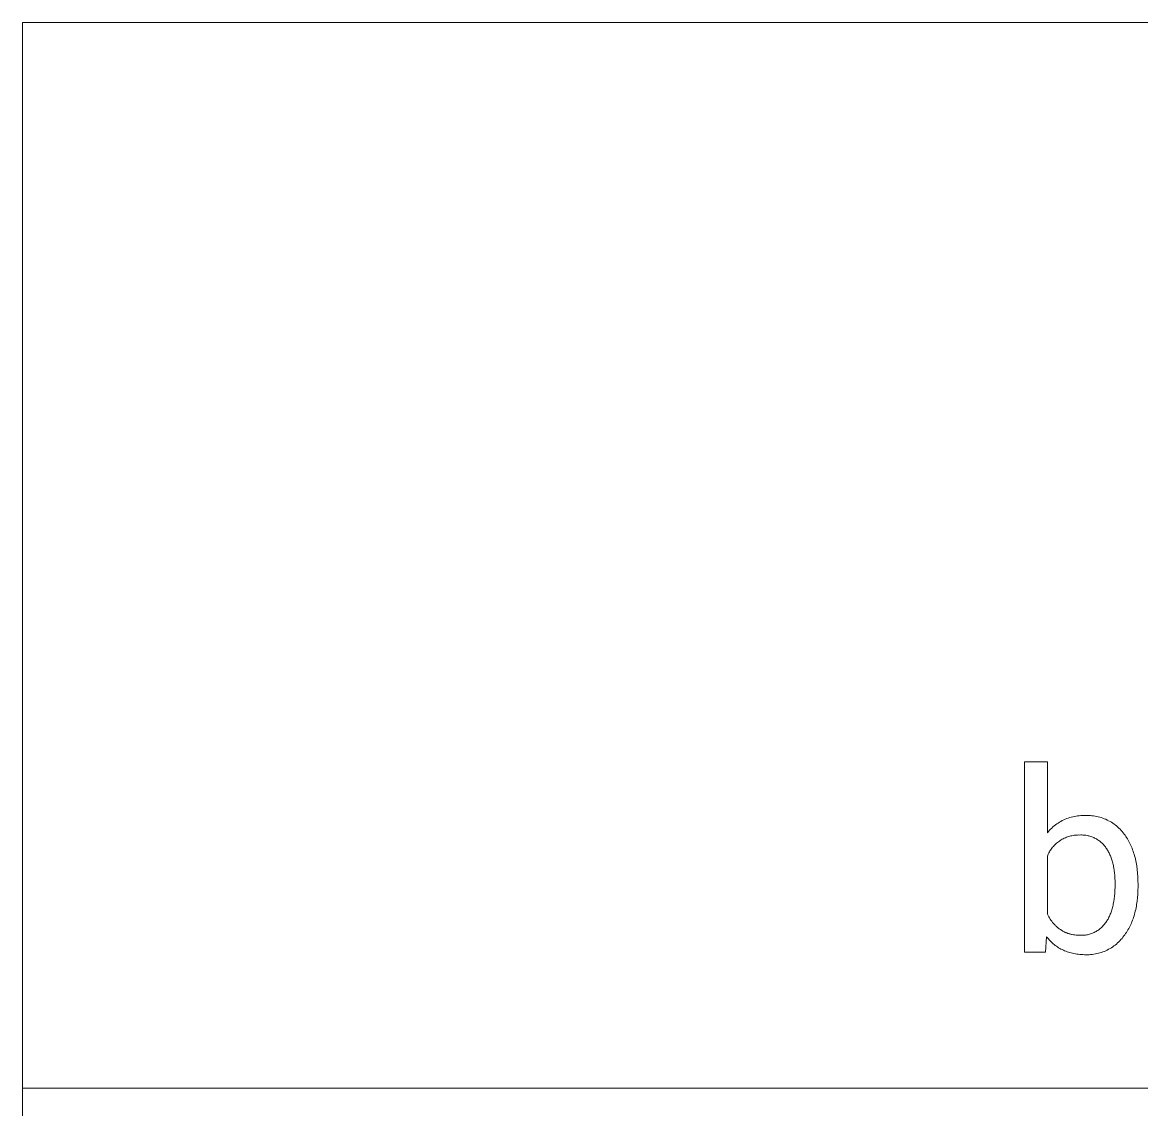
# Model space of a CAD drawing. Header units: millimetres. Extents: x -1519 to 3497, y -297 to 3208.
# Drawn here: x 1601.5 to 1895.7, y -22 to 264 of the extents above; entities that cross this region are included whole.
import ezdxf

# ---------------------------------------------------------------- set-up
doc = ezdxf.new("R2010")
doc.units = ezdxf.units.MM
doc.header["$MEASUREMENT"] = 0
doc.layers.add('Domyślny', color=7, linetype='Continuous', true_color=0x000000)

msp = doc.modelspace()

# ---------------------------------------------------------------- linework, layer by layer
at = {"layer": 'Domyślny', "color": 18, "lineweight": 15, "true_color": 0x000000}
for p, q in [((1601.48, -296.77), (1601.48, 263.98)), ((3492.39, 263.98), (1601.48, 263.98)), ((1864.92, 19.43), (1864.92, 69.54)), ((1864.92, 69.54), (1870.97, 69.54)), ((1870.97, 69.54), (1870.97, 50.85)), ((1873.09, 52.91), (1873.44, 53.16)), ((1873.44, 53.16), (1873.79, 53.4)), ((1873.79, 53.4), (1874.15, 53.63)), ((1874.15, 53.63), (1874.51, 53.84)), ((1874.51, 53.84), (1874.89, 54.04)), ((1874.89, 54.04), (1875.27, 54.23)), ((1875.27, 54.23), (1875.66, 54.4)), ((1875.66, 54.4), (1876.05, 54.56)), ((1876.05, 54.56), (1876.45, 54.71)), ((1876.45, 54.71), (1876.85, 54.84)), ((1876.85, 54.84), (1877.26, 54.96)), ((1877.26, 54.96), (1877.67, 55.06)), ((1877.67, 55.06), (1878.08, 55.15)), ((1878.08, 55.15), (1878.5, 55.23)), ((1878.5, 55.23), (1878.92, 55.29)), ((1878.92, 55.29), (1879.34, 55.34)), ((1879.34, 55.34), (1879.77, 55.37)), ((1879.77, 55.37), (1880.19, 55.39)), ((1880.19, 55.39), (1880.61, 55.39)), ((1880.61, 55.39), (1881.04, 55.38)), ((1881.04, 55.38), (1881.45, 55.39)), ((1881.45, 55.39), (1881.87, 55.38)), ((1881.87, 55.38), (1882.29, 55.36)), ((1882.29, 55.36), (1882.7, 55.33)), ((1882.7, 55.33), (1883.12, 55.28)), ((1883.12, 55.28), (1883.53, 55.21)), ((1883.53, 55.21), (1883.94, 55.14)), ((1883.94, 55.14), (1884.35, 55.05)), ((1884.35, 55.05), (1884.75, 54.94)), ((1884.75, 54.94), (1885.15, 54.82)), ((1885.15, 54.82), (1885.55, 54.69)), ((1885.55, 54.69), (1885.94, 54.54)), ((1885.94, 54.54), (1886.32, 54.38)), ((1886.32, 54.38), (1886.7, 54.2)), ((1886.7, 54.2), (1887.08, 54.02)), ((1887.08, 54.02), (1887.44, 53.82)), ((1887.44, 53.82), (1887.8, 53.6)), ((1887.8, 53.6), (1888.15, 53.38)), ((1888.15, 53.38), (1888.5, 53.14)), ((1888.5, 53.14), (1888.83, 52.89)), ((1870.97, 50.85), (1871.24, 51.18)), ((1871.24, 51.18), (1871.52, 51.49)), ((1871.52, 51.49), (1871.82, 51.8)), ((1871.82, 51.8), (1872.12, 52.09)), ((1872.12, 52.09), (1872.44, 52.38)), ((1872.44, 52.38), (1872.76, 52.65)), ((1872.76, 52.65), (1873.09, 52.91)), ((1877.43, 50.08), (1877.13, 50.02)), ((1877.73, 50.14), (1877.43, 50.08)), ((1878.03, 50.18), (1877.73, 50.14)), ((1878.33, 50.22), (1878.03, 50.18)), ((1878.63, 50.24), (1878.33, 50.22)), ((1878.93, 50.25), (1878.63, 50.24)), ((1879.23, 50.26), (1878.93, 50.25)), ((1879.53, 50.25), (1879.23, 50.26)), ((1879.8, 50.26), (1879.53, 50.25)), ((1880.07, 50.26), (1879.8, 50.26)), ((1880.33, 50.25), (1880.07, 50.26)), ((1880.6, 50.23), (1880.33, 50.25)), ((1880.86, 50.21), (1880.6, 50.23)), ((1881.12, 50.17), (1880.86, 50.21)), ((1881.39, 50.13), (1881.12, 50.17)), ((1881.65, 50.08), (1881.39, 50.13)), ((1881.9, 50.01), (1881.65, 50.08)), ((1888.83, 52.89), (1889.16, 52.63)), ((1889.16, 52.63), (1889.47, 52.36)), ((1889.47, 52.36), (1889.78, 52.08)), ((1889.78, 52.08), (1890.08, 51.79)), ((1890.08, 51.79), (1890.36, 51.48)), ((1890.36, 51.48), (1890.64, 51.17)), ((1890.64, 51.17), (1890.91, 50.85)), ((1890.91, 50.85), (1891.16, 50.52)), ((1891.16, 50.52), (1891.39, 50.21)), ((1891.39, 50.21), (1891.6, 49.9)), ((1872.54, 47.27), (1872.35, 47.04)), ((1872.75, 47.49), (1872.54, 47.27)), ((1872.96, 47.71), (1872.75, 47.49)), ((1873.17, 47.91), (1872.96, 47.71)), ((1873.4, 48.12), (1873.17, 47.91)), ((1873.63, 48.31), (1873.4, 48.12)), ((1873.87, 48.49), (1873.63, 48.31)), ((1874.12, 48.67), (1873.87, 48.49)), ((1874.37, 48.84), (1874.12, 48.67)), ((1874.62, 49), (1874.37, 48.84)), ((1874.89, 49.15), (1874.62, 49)), ((1875.15, 49.29), (1874.89, 49.15)), ((1875.42, 49.42), (1875.15, 49.29)), ((1875.7, 49.55), (1875.42, 49.42)), ((1875.98, 49.66), (1875.7, 49.55)), ((1876.26, 49.77), (1875.98, 49.66)), ((1876.55, 49.86), (1876.26, 49.77)), ((1876.84, 49.95), (1876.55, 49.86)), ((1877.13, 50.02), (1876.84, 49.95)), ((1882.16, 49.94), (1881.9, 50.01)), ((1882.41, 49.86), (1882.16, 49.94)), ((1882.66, 49.78), (1882.41, 49.86)), ((1882.91, 49.68), (1882.66, 49.78)), ((1883.16, 49.58), (1882.91, 49.68)), ((1883.4, 49.46), (1883.16, 49.58)), ((1883.63, 49.34), (1883.4, 49.46)), ((1883.86, 49.21), (1883.63, 49.34)), ((1884.09, 49.08), (1883.86, 49.21)), ((1884.32, 48.93), (1884.09, 49.08)), ((1884.53, 48.78), (1884.32, 48.93)), ((1884.75, 48.62), (1884.53, 48.78)), ((1884.95, 48.45), (1884.75, 48.62)), ((1885.15, 48.28), (1884.95, 48.45)), ((1885.35, 48.1), (1885.15, 48.28)), ((1885.54, 47.91), (1885.35, 48.1)), ((1885.72, 47.72), (1885.54, 47.91)), ((1885.9, 47.52), (1885.72, 47.72)), ((1886.07, 47.32), (1885.9, 47.52)), ((1886.23, 47.11), (1886.07, 47.32)), ((1886.38, 46.89), (1886.23, 47.11)), ((1891.6, 49.9), (1891.81, 49.58)), ((1891.81, 49.58), (1892.02, 49.25)), ((1892.02, 49.25), (1892.21, 48.92)), ((1892.21, 48.92), (1892.4, 48.57)), ((1892.4, 48.57), (1892.58, 48.23)), ((1892.58, 48.23), (1892.76, 47.87)), ((1892.76, 47.87), (1892.93, 47.51)), ((1892.93, 47.51), (1893.09, 47.14)), ((1893.09, 47.14), (1893.24, 46.76)), ((1871.08, 44.98), (1870.97, 44.7)), ((1870.97, 44.7), (1870.97, 29.44)), ((1871.21, 45.26), (1871.08, 44.98)), ((1871.34, 45.53), (1871.21, 45.26)), ((1871.49, 45.79), (1871.34, 45.53)), ((1871.64, 46.05), (1871.49, 45.79)), ((1871.81, 46.31), (1871.64, 46.05)), ((1871.98, 46.56), (1871.81, 46.31)), ((1872.16, 46.8), (1871.98, 46.56)), ((1872.35, 47.04), (1872.16, 46.8)), ((1886.53, 46.68), (1886.38, 46.89)), ((1886.67, 46.46), (1886.53, 46.68)), ((1886.81, 46.24), (1886.67, 46.46)), ((1886.95, 46.01), (1886.81, 46.24)), ((1887.07, 45.78), (1886.95, 46.01)), ((1887.2, 45.54), (1887.07, 45.78)), ((1887.32, 45.3), (1887.2, 45.54)), ((1887.43, 45.04), (1887.32, 45.3)), ((1887.54, 44.79), (1887.43, 45.04)), ((1887.65, 44.53), (1887.54, 44.79)), ((1887.75, 44.26), (1887.65, 44.53)), ((1887.84, 43.99), (1887.75, 44.26)), ((1893.24, 46.76), (1893.38, 46.38)), ((1893.38, 46.38), (1893.52, 45.98)), ((1893.52, 45.98), (1893.65, 45.59)), ((1893.65, 45.59), (1893.78, 45.18)), ((1893.78, 45.18), (1893.9, 44.77)), ((1893.9, 44.77), (1894.01, 44.35)), ((1894.01, 44.35), (1894.11, 43.92)), ((1887.93, 43.71), (1887.84, 43.99)), ((1888.02, 43.42), (1887.93, 43.71)), ((1888.1, 43.13), (1888.02, 43.42)), ((1888.18, 42.84), (1888.1, 43.13)), ((1888.25, 42.54), (1888.18, 42.84)), ((1888.32, 42.23), (1888.25, 42.54)), ((1888.38, 41.92), (1888.32, 42.23)), ((1888.44, 41.6), (1888.38, 41.92)), ((1888.54, 40.95), (1888.44, 41.6)), ((1894.11, 43.92), (1894.2, 43.49)), ((1894.2, 43.49), (1894.29, 43.05)), ((1894.29, 43.05), (1894.37, 42.6)), ((1894.37, 42.6), (1894.45, 42.14)), ((1894.45, 42.14), (1894.58, 41.21)), ((1894.58, 41.21), (1894.67, 40.25)), ((1888.62, 40.28), (1888.54, 40.95)), ((1888.69, 39.58), (1888.62, 40.28)), ((1888.73, 38.87), (1888.69, 39.58)), ((1888.76, 38.13), (1888.73, 38.87)), ((1894.67, 40.25), (1894.75, 39.26)), ((1894.75, 39.26), (1894.79, 38.25)), ((1888.69, 34.95), (1888.73, 35.73)), ((1888.73, 35.73), (1888.76, 36.54)), ((1888.77, 37.37), (1888.76, 38.13)), ((1888.76, 36.54), (1888.77, 37.37)), ((1894.79, 35.69), (1894.74, 34.72)), ((1894.79, 38.25), (1894.8, 37.2)), ((1894.8, 36.69), (1894.79, 35.69)), ((1894.8, 37.2), (1894.8, 36.69)), ((1888.31, 32.11), (1888.43, 32.78)), ((1888.43, 32.78), (1888.54, 33.48)), ((1888.54, 33.48), (1888.62, 34.2)), ((1888.62, 34.2), (1888.69, 34.95)), ((1894.51, 32.39), (1894.44, 31.95)), ((1894.57, 32.85), (1894.51, 32.39)), ((1894.67, 33.77), (1894.57, 32.85)), ((1894.74, 34.72), (1894.67, 33.77)), ((1870.97, 29.44), (1871.14, 29.1)), ((1887.52, 29.42), (1887.63, 29.69)), ((1887.63, 29.69), (1887.73, 29.97)), ((1887.73, 29.97), (1887.83, 30.26)), ((1887.83, 30.26), (1887.92, 30.55)), ((1887.92, 30.55), (1888.01, 30.85)), ((1888.01, 30.85), (1888.09, 31.15)), ((1888.09, 31.15), (1888.17, 31.47)), ((1888.17, 31.47), (1888.24, 31.78)), ((1888.24, 31.78), (1888.31, 32.11)), ((1893.99, 29.81), (1893.87, 29.4)), ((1894.09, 30.23), (1893.99, 29.81)), ((1894.19, 30.65), (1894.09, 30.23)), ((1894.28, 31.07), (1894.19, 30.65)), ((1894.36, 31.51), (1894.28, 31.07)), ((1894.44, 31.95), (1894.36, 31.51)), ((1871.14, 29.1), (1871.32, 28.77)), ((1871.32, 28.77), (1871.51, 28.45)), ((1871.51, 28.45), (1871.71, 28.14)), ((1871.71, 28.14), (1871.91, 27.85)), ((1871.91, 27.85), (1872.12, 27.56)), ((1872.12, 27.56), (1872.33, 27.28)), ((1872.33, 27.28), (1872.55, 27.02)), ((1872.55, 27.02), (1872.77, 26.77)), ((1872.77, 26.77), (1873, 26.52)), ((1873, 26.52), (1873.12, 26.4)), ((1885.67, 26.42), (1885.85, 26.62)), ((1885.85, 26.62), (1886.03, 26.83)), ((1886.03, 26.83), (1886.19, 27.04)), ((1886.19, 27.04), (1886.35, 27.26)), ((1886.35, 27.26), (1886.5, 27.48)), ((1886.5, 27.48), (1886.64, 27.7)), ((1886.64, 27.7), (1886.78, 27.92)), ((1886.78, 27.92), (1886.92, 28.16)), ((1886.92, 28.16), (1887.05, 28.4)), ((1887.05, 28.4), (1887.17, 28.64)), ((1887.17, 28.64), (1887.3, 28.89)), ((1887.3, 28.89), (1887.41, 29.15)), ((1887.41, 29.15), (1887.52, 29.42)), ((1892.89, 26.71), (1892.72, 26.35)), ((1893.05, 27.08), (1892.89, 26.71)), ((1893.2, 27.45), (1893.05, 27.08)), ((1893.35, 27.83), (1893.2, 27.45)), ((1893.49, 28.21), (1893.35, 27.83)), ((1893.63, 28.6), (1893.49, 28.21)), ((1893.75, 29), (1893.63, 28.6)), ((1893.87, 29.4), (1893.75, 29)), ((1873.12, 26.4), (1873.24, 26.29)), ((1873.24, 26.29), (1873.36, 26.18)), ((1873.36, 26.18), (1873.48, 26.07)), ((1873.48, 26.07), (1873.61, 25.96)), ((1873.61, 25.96), (1873.73, 25.86)), ((1873.73, 25.86), (1873.86, 25.75)), ((1873.86, 25.75), (1873.99, 25.65)), ((1873.99, 25.65), (1874.11, 25.56)), ((1874.11, 25.56), (1874.25, 25.46)), ((1874.25, 25.46), (1874.38, 25.37)), ((1874.38, 25.37), (1874.51, 25.29)), ((1874.51, 25.29), (1874.65, 25.2)), ((1874.65, 25.2), (1874.79, 25.12)), ((1874.79, 25.12), (1874.92, 25.04)), ((1874.92, 25.04), (1875.06, 24.96)), ((1875.06, 24.96), (1875.21, 24.88)), ((1875.21, 24.88), (1875.35, 24.81)), ((1875.35, 24.81), (1875.49, 24.74)), ((1875.49, 24.74), (1875.64, 24.68)), ((1875.64, 24.68), (1875.79, 24.61)), ((1875.79, 24.61), (1875.94, 24.55)), ((1875.94, 24.55), (1876.09, 24.49)), ((1876.09, 24.49), (1876.24, 24.44)), ((1876.24, 24.44), (1876.39, 24.38)), ((1876.39, 24.38), (1876.55, 24.33)), ((1876.55, 24.33), (1876.71, 24.29)), ((1876.71, 24.29), (1876.86, 24.24)), ((1876.86, 24.24), (1877.02, 24.2)), ((1877.02, 24.2), (1877.18, 24.16)), ((1877.18, 24.16), (1877.35, 24.12)), ((1877.35, 24.12), (1877.51, 24.09)), ((1877.51, 24.09), (1877.84, 24.03)), ((1877.84, 24.03), (1878.18, 23.98)), ((1878.18, 23.98), (1878.53, 23.94)), ((1878.53, 23.94), (1878.88, 23.91)), ((1878.88, 23.91), (1879.24, 23.9)), ((1879.24, 23.9), (1879.6, 23.89)), ((1879.6, 23.89), (1879.87, 23.88)), ((1879.87, 23.88), (1880.14, 23.89)), ((1880.14, 23.89), (1880.42, 23.9)), ((1880.42, 23.9), (1880.69, 23.92)), ((1880.69, 23.92), (1880.96, 23.95)), ((1880.96, 23.95), (1881.22, 23.99)), ((1881.22, 23.99), (1881.49, 24.04)), ((1881.49, 24.04), (1881.76, 24.1)), ((1881.76, 24.1), (1882.02, 24.17)), ((1882.02, 24.17), (1882.28, 24.25)), ((1882.28, 24.25), (1882.54, 24.34)), ((1882.54, 24.34), (1882.79, 24.43)), ((1882.79, 24.43), (1883.04, 24.54)), ((1883.04, 24.54), (1883.29, 24.65)), ((1883.29, 24.65), (1883.53, 24.77)), ((1883.53, 24.77), (1883.77, 24.9)), ((1883.77, 24.9), (1884, 25.04)), ((1884, 25.04), (1884.23, 25.18)), ((1884.23, 25.18), (1884.46, 25.34)), ((1884.46, 25.34), (1884.67, 25.5)), ((1884.67, 25.5), (1884.89, 25.67)), ((1884.89, 25.67), (1885.09, 25.84)), ((1885.09, 25.84), (1885.29, 26.03)), ((1885.29, 26.03), (1885.49, 26.22)), ((1885.49, 26.22), (1885.67, 26.42)), ((1891.09, 23.71), (1890.85, 23.38)), ((1891.32, 24.02), (1891.09, 23.71)), ((1891.54, 24.33), (1891.32, 24.02)), ((1891.76, 24.65), (1891.54, 24.33)), ((1891.96, 24.98), (1891.76, 24.65)), ((1892.16, 25.31), (1891.96, 24.98)), ((1892.35, 25.65), (1892.16, 25.31)), ((1892.54, 26), (1892.35, 25.65)), ((1892.72, 26.35), (1892.54, 26)), ((1870.76, 23.51), (1870.46, 19.43)), ((1871, 23.21), (1870.76, 23.51)), ((1871.23, 22.93), (1871, 23.21)), ((1871.48, 22.66), (1871.23, 22.93)), ((1871.73, 22.4), (1871.48, 22.66)), ((1871.98, 22.14), (1871.73, 22.4)), ((1872.24, 21.9), (1871.98, 22.14)), ((1872.51, 21.66), (1872.24, 21.9)), ((1872.78, 21.44), (1872.51, 21.66)), ((1873.06, 21.22), (1872.78, 21.44)), ((1873.35, 21.01), (1873.06, 21.22)), ((1873.64, 20.81), (1873.35, 21.01)), ((1873.93, 20.62), (1873.64, 20.81)), ((1874.23, 20.44), (1873.93, 20.62)), ((1887.8, 20.61), (1887.44, 20.39)), ((1888.14, 20.83), (1887.8, 20.61)), ((1888.48, 21.07), (1888.14, 20.83)), ((1888.81, 21.32), (1888.48, 21.07)), ((1889.13, 21.58), (1888.81, 21.32)), ((1889.44, 21.86), (1889.13, 21.58)), ((1889.74, 22.14), (1889.44, 21.86)), ((1890.03, 22.43), (1889.74, 22.14)), ((1890.32, 22.74), (1890.03, 22.43)), ((1890.59, 23.05), (1890.32, 22.74)), ((1890.85, 23.38), (1890.59, 23.05)), ((1870.46, 19.43), (1864.92, 19.43)), ((1874.54, 20.27), (1874.23, 20.44)), ((1874.86, 20.11), (1874.54, 20.27)), ((1875.18, 19.96), (1874.86, 20.11)), ((1875.5, 19.82), (1875.18, 19.96)), ((1875.83, 19.68), (1875.5, 19.82)), ((1876.17, 19.56), (1875.83, 19.68)), ((1876.52, 19.44), (1876.17, 19.56)), ((1876.87, 19.34), (1876.52, 19.44)), ((1877.22, 19.24), (1876.87, 19.34)), ((1877.58, 19.15), (1877.22, 19.24)), ((1877.95, 19.07), (1877.58, 19.15)), ((1878.32, 19), (1877.95, 19.07)), ((1878.7, 18.94), (1878.32, 19)), ((1879.09, 18.89), (1878.7, 18.94)), ((1879.48, 18.85), (1879.09, 18.89)), ((1879.88, 18.82), (1879.48, 18.85)), ((1880.28, 18.8), (1879.88, 18.82)), ((1880.69, 18.78), (1880.28, 18.8)), ((1881.1, 18.78), (1880.69, 18.78)), ((1881.52, 18.77), (1881.1, 18.78)), ((1881.93, 18.78), (1881.52, 18.77)), ((1882.35, 18.81), (1881.93, 18.78)), ((1882.76, 18.85), (1882.35, 18.81)), ((1883.17, 18.9), (1882.76, 18.85)), ((1883.58, 18.96), (1883.17, 18.9)), ((1883.98, 19.05), (1883.58, 18.96)), ((1884.39, 19.14), (1883.98, 19.05)), ((1884.79, 19.25), (1884.39, 19.14)), ((1885.18, 19.37), (1884.79, 19.25)), ((1885.57, 19.51), (1885.18, 19.37)), ((1885.96, 19.66), (1885.57, 19.51)), ((1886.34, 19.82), (1885.96, 19.66)), ((1886.71, 20), (1886.34, 19.82)), ((1887.08, 20.19), (1886.71, 20)), ((1887.44, 20.39), (1887.08, 20.19)), ((1601.48, -16.36), (3497.13, -16.36))]:
    msp.add_line(p, q, dxfattribs=at)

doc.saveas('drawing.dxf')
